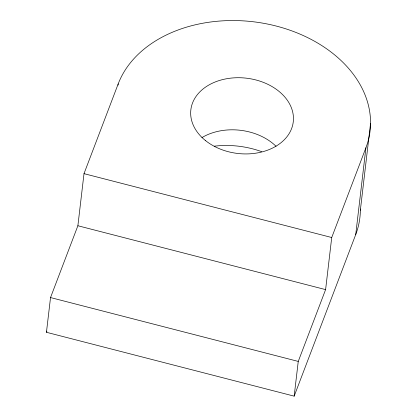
<?xml version="1.0" encoding="UTF-8"?>
<svg xmlns="http://www.w3.org/2000/svg" width="417" height="417" viewBox="0 0 417 417"><rect width="100%" height="100%" fill="white"/><g stroke="black" fill="none" stroke-linecap="round" stroke-linejoin="round"><path stroke-width="0.63" d="M46.449 332.286L50.53 297.561L77.885 225.748L84.005 173.654L118.199 83.89A128.9 94.727 6.7 0 1 276.257 26.057A128.9 94.727 6.7 0 1 365.923 147.754L355.722 234.573L294.167 396.15L46.449 332.286L46.913 331.072M118.047 85.177L118.199 83.89M294.167 396.15L298.249 361.424L325.604 289.612L331.724 237.518L365.923 147.754M360.351 210.251L370.551 123.432M84.005 173.654L331.724 237.518M77.885 225.748L325.604 289.612M50.53 297.561L298.249 361.424M360.356 208.985A128.9 94.727 6.7 0 1 355.722 234.573M214.354 146.174A77.338 56.837 6.7 0 1 261.605 151.632M201.937 137.589A51.557 37.89 6.7 0 1 276.033 146.273M205.445 140.534A51.557 37.89 6.7 0 0 291.603 128.592A51.557 37.89 6.7 0 0 229.136 78.339A51.557 37.89 6.7 0 0 205.445 140.534"/></g></svg>
